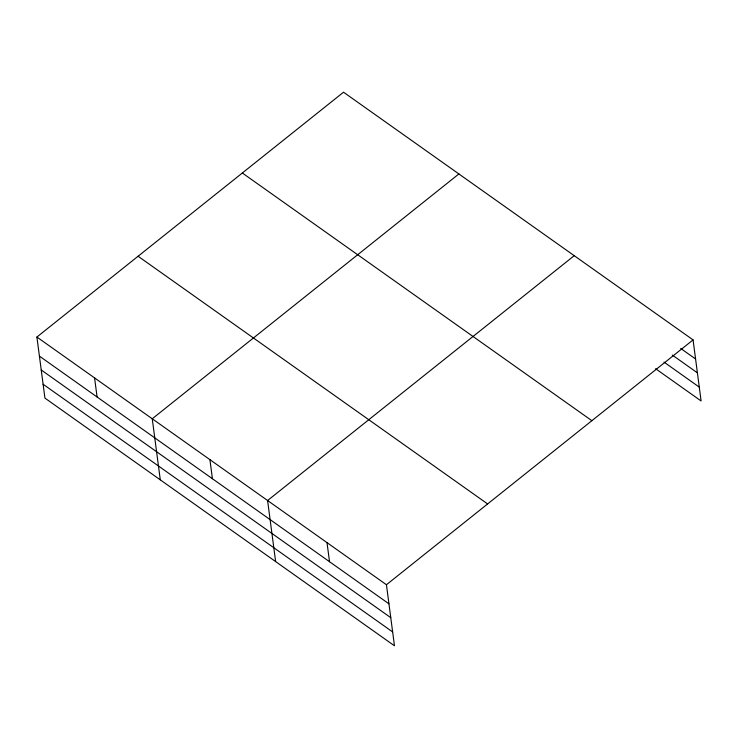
<?xml version="1.0" encoding="UTF-8"?>
<svg xmlns="http://www.w3.org/2000/svg" width="738" height="738" viewBox="0 0 738 738"><rect width="100%" height="100%" fill="white"/><g stroke="black" fill="none" stroke-linecap="round" stroke-linejoin="round"><path stroke-width="1.11" d="M36.9 337.045L386.435 584.736L394.47 645.796L44.935 398.105L36.9 337.045L343.53 92.204L693.065 339.895L701.1 400.955L655.602 368.714M458.879 173.947L152.249 418.778L160.284 479.838M574.219 255.68L267.59 500.521L275.634 561.581M386.435 584.736L693.065 339.895M680.722 348.456L695.574 358.982M672.327 355.07L697.401 372.838M663.997 362.1L699.273 387.109M242.341 173.006L591.876 420.697M138.089 256.243L487.624 503.943M39.409 356.122L388.944 603.822M41.236 369.978L390.771 617.669M43.118 384.249L392.644 631.94M327.008 542.633L329.526 561.71M209.915 459.654L212.433 478.731M94.575 377.911L97.084 396.998"/></g></svg>
